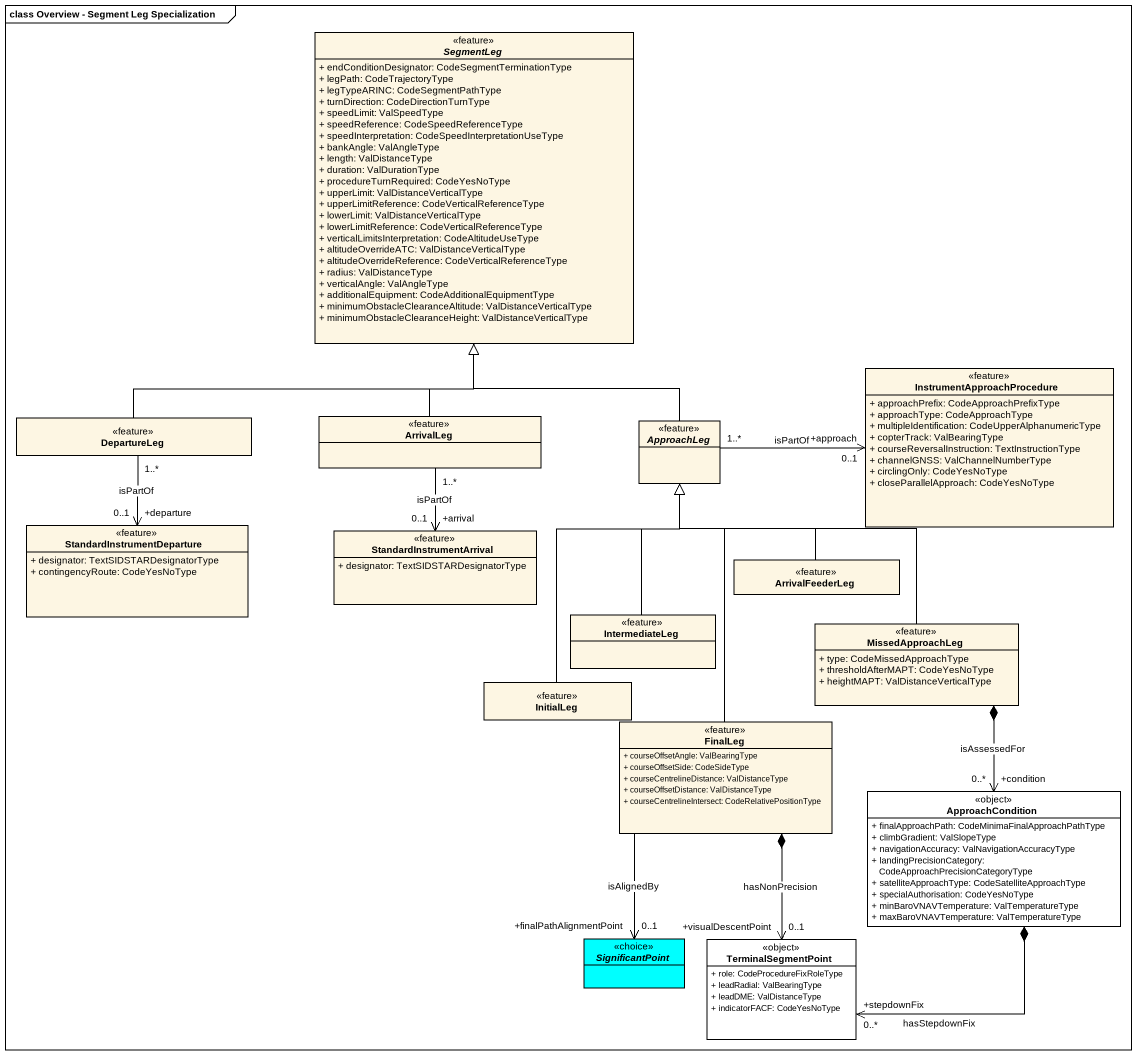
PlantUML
@startuml
mainframe class Overview - Segment Leg Specialization
hide circle
hide empty members
skinparam classAttributeIconSize 0
abstract class SegmentLeg <<feature>> {
  + endConditionDesignator: CodeSegmentTerminationType
  + legPath: CodeTrajectoryType
  + legTypeARINC: CodeSegmentPathType
  + turnDirection: CodeDirectionTurnType
  + speedLimit: ValSpeedType
  + speedReference: CodeSpeedReferenceType
  + speedInterpretation: CodeSpeedInterpretationUseType
  + bankAngle: ValAngleType
  + length: ValDistanceType
  + duration: ValDurationType
  + procedureTurnRequired: CodeYesNoType
  + upperLimit: ValDistanceVerticalType
  + upperLimitReference: CodeVerticalReferenceType
  + lowerLimit: ValDistanceVerticalType
  + lowerLimitReference: CodeVerticalReferenceType
  + verticalLimitsInterpretation: CodeAltitudeUseType
  + altitudeOverrideATC: ValDistanceVerticalType
  + altitudeOverrideReference: CodeVerticalReferenceType
  + radius: ValDistanceType
  + verticalAngle: ValAngleType
  + additionalEquipment: CodeAdditionalEquipmentType
  + minimumObstacleClearanceAltitude: ValDistanceVerticalType
  + minimumObstacleClearanceHeight: ValDistanceVerticalType
}
class InstrumentApproachProcedure <<feature>> {
  + approachPrefix: CodeApproachPrefixType
  + approachType: CodeApproachType
  + multipleIdentification: CodeUpperAlphanumericType
  + copterTrack: ValBearingType
  + courseReversalInstruction: TextInstructionType
  + channelGNSS: ValChannelNumberType
  + circlingOnly: CodeYesNoType
  + closeParallelApproach: CodeYesNoType
}
class DepartureLeg <<feature>>
class ArrivalLeg <<feature>>
abstract class ApproachLeg <<feature>>
class StandardInstrumentDeparture <<feature>> {
  + designator: TextSIDSTARDesignatorType
  + contingencyRoute: CodeYesNoType
}
class StandardInstrumentArrival <<feature>> {
  + designator: TextSIDSTARDesignatorType
}
class ArrivalFeederLeg <<feature>>
class IntermediateLeg <<feature>>
class MissedApproachLeg <<feature>> {
  + type: CodeMissedApproachType
  + thresholdAfterMAPT: CodeYesNoType
  + heightMAPT: ValDistanceVerticalType
}
class InitialLeg <<feature>>
class FinalLeg <<feature>> {
  + courseOffsetAngle: ValBearingType
  + courseOffsetSide: CodeSideType
  + courseCentrelineDistance: ValDistanceType
  + courseOffsetDistance: ValDistanceType
  + courseCentrelineIntersect: CodeRelativePositionType
}
class ApproachCondition <<object>> #FFFFFF {
  + finalApproachPath: CodeMinimaFinalApproachPathType
  + climbGradient: ValSlopeType
  + navigationAccuracy: ValNavigationAccuracyType
  + landingPrecisionCategory: CodeApproachPrecisionCategoryType
  + satelliteApproachType: CodeSatelliteApproachType
  + specialAuthorisation: CodeYesNoType
  + minBaroVNAVTemperature: ValTemperatureType
  + maxBaroVNAVTemperature: ValTemperatureType
}
abstract class SignificantPoint <<choice>> #00FFFF
class TerminalSegmentPoint <<object>> #FFFFFF {
  + role: CodeProcedureFixRoleType
  + leadRadial: ValBearingType
  + leadDME: ValDistanceType
  + indicatorFACF: CodeYesNoType
}
DepartureLeg -up-|> SegmentLeg
DepartureLeg "1..*" --> "+departure\n0..1" StandardInstrumentDeparture : isPartOf
ArrivalLeg -up-|> SegmentLeg
ArrivalLeg "1..*" --> "+arrival\n0..1" StandardInstrumentArrival : isPartOf
ApproachLeg -up-|> SegmentLeg
ApproachLeg "1..*" -right-> "+approach\n0..1" InstrumentApproachProcedure : isPartOf
ArrivalFeederLeg -up-|> ApproachLeg
IntermediateLeg -up-|> ApproachLeg
MissedApproachLeg -up-|> ApproachLeg
MissedApproachLeg *--> "+condition\n0..*" ApproachCondition : isAssessedFor
InitialLeg -up-|> ApproachLeg
FinalLeg -up-|> ApproachLeg
FinalLeg --> "+finalPathAlignmentPoint\n0..1" SignificantPoint : isAlignedBy
FinalLeg *--> "+visualDescentPoint\n0..1" TerminalSegmentPoint : hasNonPrecision
ApproachCondition *--> "+stepdownFix\n0..*" TerminalSegmentPoint : hasStepdownFix
@enduml
